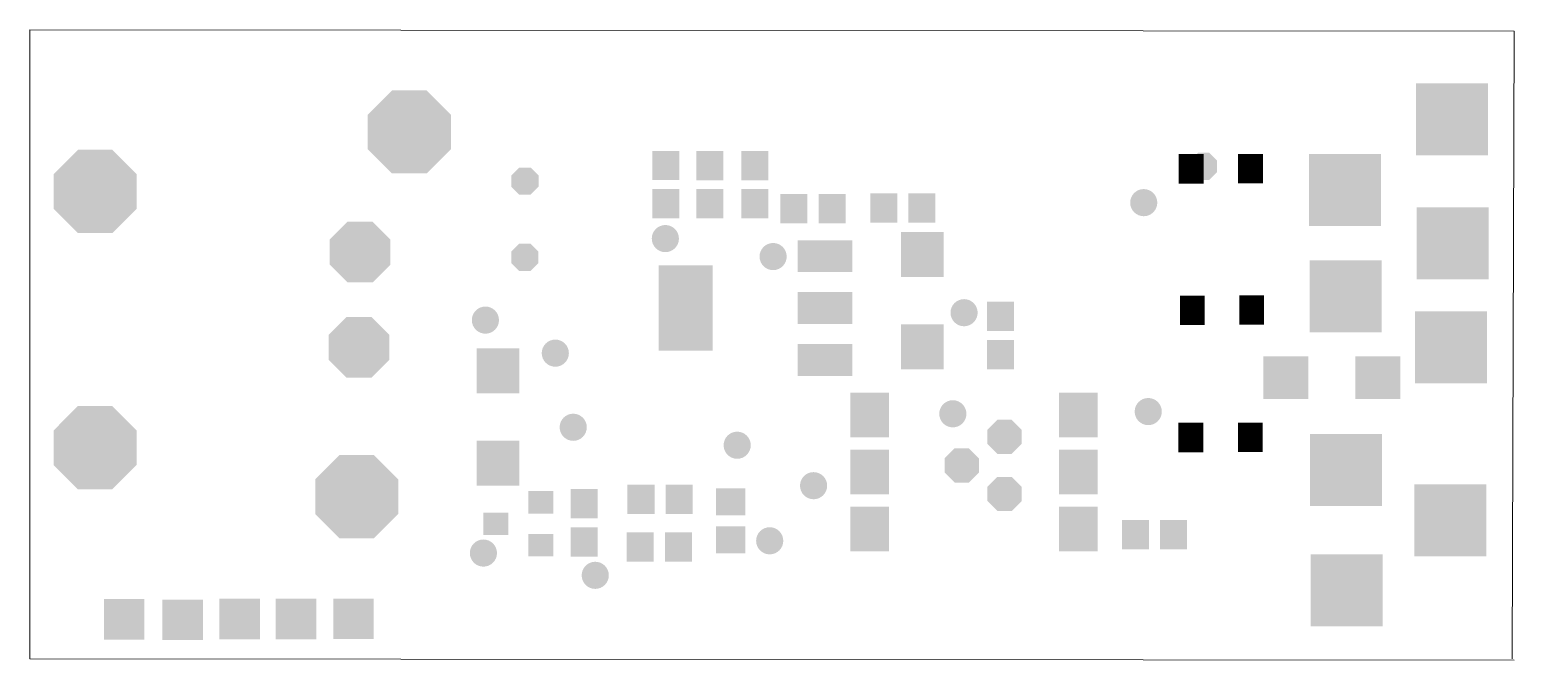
# Model space of a CAD drawing. Header units: millimetres. Extents: x 0.46 to 3.06, y 0.28 to 1.39.
import ezdxf

# ---------------------------------------------------------------- set-up
doc = ezdxf.new("R2010")
doc.units = ezdxf.units.MM
doc.layers.get('0').update_dxf_attribs({"linetype": 'CONTINUOUS', "lineweight": 0})
doc.layers.add('TRACTOR_STS', color=41, linetype='CONTINUOUS', lineweight=0)

# ---------------------------------------------------------------- blocks, each defined once
blk = doc.blocks.new('RECTANGLE_40')
blk.add_solid([(0.0237, 0.0257), (0.0237, -0.0257), (-0.0237, 0.0257), (-0.0237, -0.0257)])
blk = doc.blocks.new('RECTANGLE_53')
blk.add_solid([(0.0375, 0.0394), (0.0375, -0.0394), (-0.0375, 0.0394), (-0.0375, -0.0394)])
blk = doc.blocks.new('RECTANGLE_54')
blk.add_solid([(0.048, 0.028), (0.048, -0.028), (-0.048, 0.028), (-0.048, -0.028)])
blk = doc.blocks.new('RECTANGLE_55')
blk.add_solid([(0.0473, 0.0749), (0.0473, -0.0749), (-0.0473, 0.0749), (-0.0473, -0.0749)])
blk = doc.blocks.new('RECTANGLE_56')
blk.add_solid([(0.0217, 0.0197), (0.0217, -0.0197), (-0.0217, 0.0197), (-0.0217, -0.0197)])
blk = doc.blocks.new('RECTANGLE_45')
blk.add_solid([(0.0257, 0.0237), (0.0257, -0.0237), (-0.0257, 0.0237), (-0.0257, -0.0237)])
blk = doc.blocks.new('SQUARE_46')
blk.add_solid([(0.0631, 0.0631), (0.0631, -0.0631), (-0.0631, 0.0631), (-0.0631, -0.0631)])
blk = doc.blocks.new('CUSTOM_57')
for points in [[(-0.03, 0.0124), (-0.0124, 0.03), (0.03, 0.0124), (0.0124, 0.03)], [(-0.03, -0.0124), (-0.03, 0.0124), (0.03, -0.0124), (0.03, 0.0124)], [(-0.0124, -0.03), (-0.03, -0.0124), (0.0124, -0.03), (0.03, -0.0124)]]:
    blk.add_solid(points)
blk = doc.blocks.new('CUSTOM_58')
for points in [[(-0.0729, 0.0302), (-0.0302, 0.0729), (0.0729, 0.0302), (0.0302, 0.0729)], [(-0.0729, -0.0302), (-0.0729, 0.0302), (0.0729, -0.0302), (0.0729, 0.0302)], [(-0.0302, -0.0729), (-0.0729, -0.0302), (0.0302, -0.0729), (0.0729, -0.0302)]]:
    blk.add_solid(points)
blk = doc.blocks.new('CUSTOM_59')
for points in [[(-0.0532, 0.022), (-0.022, 0.0532), (0.0532, 0.022), (0.022, 0.0532)], [(-0.0532, -0.022), (-0.0532, 0.022), (0.0532, -0.022), (0.0532, 0.022)], [(-0.022, -0.0532), (-0.0532, -0.022), (0.022, -0.0532), (0.0532, -0.022)]]:
    blk.add_solid(points)
blk = doc.blocks.new('RECTANGLE_60')
blk.add_solid([(0.0339, 0.039), (0.0339, -0.039), (-0.0339, 0.039), (-0.0339, -0.039)])
blk = doc.blocks.new('RECTANGLE_42')
blk.add_solid([(0.0394, 0.0375), (0.0394, -0.0375), (-0.0394, 0.0375), (-0.0394, -0.0375)])
blk = doc.blocks.new('SQUARE_50')
blk.add_solid([(0.0355, 0.0355), (0.0355, -0.0355), (-0.0355, 0.0355), (-0.0355, -0.0355)])
blk = doc.blocks.new('ROUND_51')
h = blk.add_hatch(color=256)
edge = h.paths.add_edge_path(flags=0)
edge.add_arc((0, 0), 0.0238, 0, 360)
blk = doc.blocks.new('CUSTOM_61')
for points in [[(-0.0238, 0.0099), (-0.0099, 0.0238), (0.0238, 0.0099), (0.0099, 0.0238)], [(-0.0238, -0.0099), (-0.0238, 0.0099), (0.0238, -0.0099), (0.0238, 0.0099)], [(-0.0099, -0.0238), (-0.0238, -0.0099), (0.0099, -0.0238), (0.0238, -0.0099)]]:
    blk.add_solid(points)

msp = doc.modelspace()

# ---------------------------------------------------------------- linework, layer by layer
at = {"layer": 'TRACTOR_STS'}
for points in [[(3.059, 0.2862), (3.0628, 1.3864), (0.4606, 1.3889), (0.4606, 0.2862)], [(0.4606, 0.2862), (3.0628, 0.2836)]]:
    msp.add_lwpolyline(points, dxfattribs=at)
at = {"layer": 'TRACTOR_STS', "lineweight": 211, "const_width": 0.0516}
for points in [[(2.5786, 1.1455), (2.6223, 1.1455)], [(2.4746, 1.145), (2.5182, 1.145)], [(2.5202, 0.897), (2.4766, 0.897)], [(2.6242, 0.8975), (2.5806, 0.8975)], [(2.4742, 0.6741), (2.5178, 0.6741)], [(2.5783, 0.6746), (2.6219, 0.6746)]]:
    msp.add_lwpolyline(points, dxfattribs=at)

# ---------------------------------------------------------------- block references
at = {"layer": 'TRACTOR_STS'}
for name, p in [('CUSTOM_58', (1.1261, 1.2098)), ('SQUARE_46', (2.9536, 1.2321)), ('CUSTOM_58', (0.5753, 1.1055)), ('RECTANGLE_40', (1.5757, 1.1509)), ('RECTANGLE_40', (1.6526, 1.1507)), ('RECTANGLE_40', (1.7314, 1.1508)), ('CUSTOM_61', (2.5182, 1.1494)), ('SQUARE_46', (2.7663, 1.1081)), ('CUSTOM_61', (1.3287, 1.1236)), ('RECTANGLE_40', (1.5757, 1.0839)), ('RECTANGLE_40', (1.6526, 1.0838)), ('RECTANGLE_40', (1.7314, 1.0839)), ('RECTANGLE_40', (1.8002, 1.0754)), ('RECTANGLE_40', (1.8671, 1.0754)), ('RECTANGLE_40', (1.9577, 1.0762)), ('RECTANGLE_40', (2.0246, 1.0762)), ('ROUND_51', (2.4133, 1.0858)), ('SQUARE_46', (2.9546, 1.0142)), ('CUSTOM_59', (1.0398, 0.9992)), ('ROUND_51', (1.5748, 1.0228)), ('ROUND_51', (1.7637, 0.9913)), ('RECTANGLE_54', (1.8545, 0.992)), ('RECTANGLE_53', (2.0254, 0.9947)), ('CUSTOM_61', (1.3285, 0.9899)), ('RECTANGLE_55', (1.6105, 0.901)), ('SQUARE_46', (2.7675, 0.9218)), ('RECTANGLE_54', (1.8545, 0.901)), ('ROUND_51', (2.0984, 0.8929)), ('RECTANGLE_40', (2.1624, 0.8864)), ('CUSTOM_59', (1.0379, 0.8322)), ('ROUND_51', (1.2594, 0.8799)), ('SQUARE_46', (2.952, 0.8323)), ('RECTANGLE_53', (2.0254, 0.8333)), ('ROUND_51', (1.3819, 0.822)), ('RECTANGLE_54', (1.8545, 0.81)), ('RECTANGLE_40', (2.1624, 0.8195)), ('RECTANGLE_53', (1.2813, 0.7909)), ('RECTANGLE_42', (2.6622, 0.7791)), ('RECTANGLE_42', (2.8236, 0.7791)), ('CUSTOM_58', (0.5753, 0.6563)), ('RECTANGLE_60', (1.9328, 0.7137)), ('ROUND_51', (2.0787, 0.7157)), ('RECTANGLE_60', (2.2986, 0.7137)), ('ROUND_51', (2.4212, 0.7196)), ('ROUND_51', (1.4133, 0.6921)), ('CUSTOM_57', (2.1693, 0.6752)), ('ROUND_51', (1.7007, 0.6606)), ('SQUARE_46', (2.7679, 0.6174)), ('RECTANGLE_53', (1.2813, 0.6294)), ('RECTANGLE_60', (1.9328, 0.6137)), ('CUSTOM_57', (2.0943, 0.6252)), ('RECTANGLE_60', (2.2986, 0.6137)), ('CUSTOM_58', (1.0339, 0.5704)), ('ROUND_51', (1.8346, 0.5897)), ('CUSTOM_57', (2.1693, 0.5752)), ('RECTANGLE_56', (1.3565, 0.5604)), ('RECTANGLE_40', (1.4325, 0.5581)), ('RECTANGLE_40', (1.5321, 0.566)), ('RECTANGLE_40', (1.599, 0.566)), ('RECTANGLE_45', (1.6891, 0.5616)), ('SQUARE_46', (2.9506, 0.5288)), ('RECTANGLE_60', (1.9328, 0.5137)), ('RECTANGLE_60', (2.2986, 0.5137)), ('RECTANGLE_56', (1.2777, 0.523)), ('RECTANGLE_40', (2.3987, 0.5038)), ('RECTANGLE_40', (2.4656, 0.5038)), ('ROUND_51', (1.2559, 0.4716)), ('RECTANGLE_56', (1.3565, 0.4856)), ('RECTANGLE_40', (1.4325, 0.4912)), ('RECTANGLE_40', (1.5309, 0.4825)), ('RECTANGLE_40', (1.5978, 0.4825)), ('RECTANGLE_45', (1.6891, 0.4947)), ('ROUND_51', (1.7577, 0.4931)), ('SQUARE_46', (2.7691, 0.406)), ('ROUND_51', (1.4519, 0.4326)), ('SQUARE_50', (0.6263, 0.3555)), ('SQUARE_50', (0.8287, 0.3559)), ('SQUARE_50', (0.9275, 0.3559)), ('SQUARE_50', (1.0283, 0.3563)), ('SQUARE_50', (0.7287, 0.3547))]:
    msp.add_blockref(name, p, dxfattribs=at)

doc.saveas('drawing.dxf')
